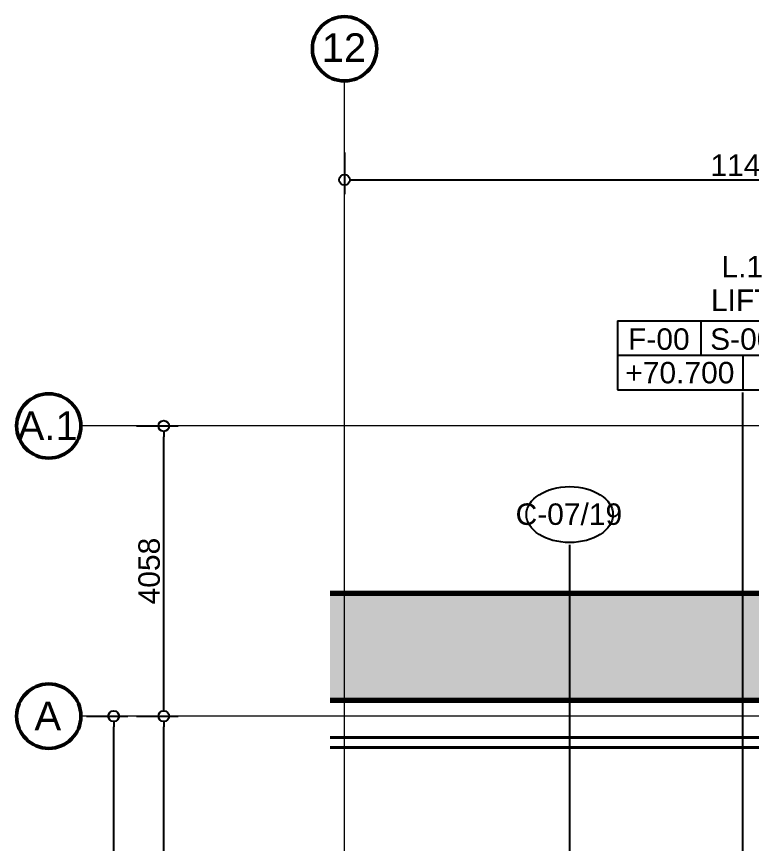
# Model space of a CAD drawing. Header units: millimetres. Extents: x -794868 to -715506, y -16735 to 22434.
# Drawn here: x -794868 to -784577, y 10400 to 21977 of the extents above; entities that cross this region are included whole.
import ezdxf

# ---------------------------------------------------------------- set-up
doc = ezdxf.new("R2010")
doc.units = ezdxf.units.MM
doc.linetypes.add('DPA_Grid _ Level 100', pattern=[10, 5.5, -1.6, 1.3, -1.6])
for name, color, linetype, lineweight in [('A-ANNO-DIMS', 1, 'Continuous', 9), ('A-ANNO-NOTE', 3, 'Continuous', 25), ('A-FLOR-E', 2, 'Continuous', 35), ('A-ROOM-IDEN', 3, 'Continuous', 25), ('A-ROOM-LINE', 3, 'Continuous', 25), ('A-WALL', 5, 'Continuous', 35), ('A-WALL-PATT', 1, 'Continuous', 35), ('S-GRID', 251, 'Continuous', 9), ('S-GRID-IDEN', 3, 'Continuous', 50), ('WALL-E', 2, 'Continuous', 35)]:
    doc.layers.add(name, color=color, linetype=linetype, lineweight=lineweight)
doc.styles.add('Arial', font='arial.ttf', dxfattribs={"height": 400})
doc.styles.add('Arial_2', font='arial.ttf', dxfattribs={"height": 300})
doc.dimstyles.new('DPA-DIM-3_0_C-C', dxfattribs={"dimscale": 304.8, "dimtxt": 306.07782, "dimasz": 0.492126, "dimexe": 0.656168, "dimexo": 0.0625, "dimgap": 0.164042, "dimtad": 1, "dimdec": 0, "dimzin": 0, "dimdsep": 46, "dimtxsty": 'Arial_2', "dimblk1": 'DOTBLANK', "dimblk2": 'DOTBLANK', "dimsah": 1, "dimcen": 0.09, "dimdle": 0.656168, "dimadec": 8, "dimazin": 0, "dimtfac": 1, "dimtdec": 4, "dimtix": 1, "dimtmove": 0, "dimatfit": 3, "dimfxl": 1.312336, "dimfxlon": 1, "dimtvp": 1, "dimtolj": 1, "dimtzin": 0, "dimarcsym": 2})

# ---------------------------------------------------------------- blocks, each defined once
blk = doc.blocks.new('DPA_Room Tag Box - Standard-4486259-4262-01 ENLARGED UPPER PLATFORM LEVEL - REFLECTED CEILING PLAN - SHEET 3')
at = {"layer": 'A-ROOM-LINE'}
for p, q in [((-17.5, -2.94), (-17.5, -12.6)), ((-17.5, -2.94), (17.5, -2.94)), ((-5.83, -2.94), (-5.83, -7.77)), ((5.83, -2.94), (5.83, -7.77)), ((17.5, -2.94), (17.5, -12.6)), ((-17.5, -7.77), (17.5, -7.77)), ((0, -7.77), (0, -12.6)), ((-17.5, -12.6), (17.5, -12.6))]:
    blk.add_line(p, q, dxfattribs=at)
blk = doc.blocks.new('Ceiling Tags - Ceiling Tags-9510765-4262-01 ENLARGED UPPER PLATFORM LEVEL - REFLECTED CEILING PLAN - SHEET 3')
at = {"layer": 'A-ANNO-NOTE'}
blk.add_ellipse((0, 0), major_axis=(6.05, 0), ratio=0.646436, dxfattribs=at)
blk = doc.blocks.new('Grid - 100 Scale-2291345-4262-01 ENLARGED UPPER PLATFORM LEVEL - REFLECTED CEILING PLAN - SHEET 3')
at = {"layer": 'S-GRID-IDEN'}
blk.add_circle((0, 0), 4.5, dxfattribs=at)
blk = doc.blocks.new('_DotBlank')
at = {"color": 0, "linetype": 'ByBlock', "lineweight": -2}
blk.add_line((-0.5, 0), (-1, 0), dxfattribs=at)
blk.add_circle((0, 0), 0.5, dxfattribs=at)
blk = doc.blocks.new('*D1979')
at = {"layer": 'A-ANNO-DIMS', "color": 0, "lineweight": -2, "transparency": 16777216}
for p, q in [((-45600, 16496), (-45600, 15915)), ((-34200, 16496), (-34200, 15915)), ((-45450, 16115), (-34350, 16115))]:
    blk.add_line(p, q, dxfattribs=at)
at = {"layer": 'Defpoints', "color": 0, "transparency": 16777216}
for p in [(-45600, 16515), (-34200, 16515), (-34200, 16115)]:
    blk.add_point(p, dxfattribs=at)
at = {"layer": 'A-ANNO-DIMS', "color": 0, "lineweight": -2, "transparency": 16777216, "xscale": 150, "yscale": 150, "zscale": 150, "rotation": 180}
blk.add_blockref('_DotBlank', (-45600, 16115), dxfattribs=at)
at = {"layer": 'A-ANNO-DIMS', "color": 0, "lineweight": -2, "transparency": 16777216, "xscale": 150, "yscale": 150, "zscale": 150}
blk.add_blockref('_DotBlank', (-34200, 16115), dxfattribs=at)
at = {"layer": 'A-ANNO-DIMS', "color": 0, "transparency": 16777216, "insert": (-39900, 16318), "char_height": 300, "width": 1384.41, "attachment_point": 5, "style": 'Arial_2'}
blk.add_mtext('\\A1;11400', dxfattribs=at)
blk = doc.blocks.new('*D1985')
at = {"layer": 'A-ANNO-DIMS', "color": 0, "lineweight": -2, "transparency": 16777216}
for p, q in [((-49209, 8615), (-48628, 8615)), ((-48828, -7750), (-48828, 8465)), ((-49209, -7900), (-48628, -7900))]:
    blk.add_line(p, q, dxfattribs=at)
at = {"layer": 'Defpoints', "color": 0, "transparency": 16777216}
for p in [(-49228, 8615), (-48828, 8615), (-49228, -7900)]:
    blk.add_point(p, dxfattribs=at)
at = {"layer": 'A-ANNO-DIMS', "color": 0, "lineweight": -2, "transparency": 16777216, "xscale": 150, "yscale": 150, "zscale": 150}
for p, rotation in [((-48828, 8615), 90), ((-48828, -7900), 270)]:
    blk.add_blockref('_DotBlank', p, dxfattribs=dict(at, rotation=rotation))
at = {"layer": 'A-ANNO-DIMS', "color": 0, "transparency": 16777216, "insert": (-49031, 357), "char_height": 300, "width": 1384.41, "attachment_point": 5, "rotation": 90, "style": 'Arial_2'}
blk.add_mtext('\\A1;16515', dxfattribs=at)
blk = doc.blocks.new('*D1988')
at = {"layer": 'A-ANNO-DIMS', "color": 0, "lineweight": -2, "transparency": 16777216}
for p, q in [((-48509, 8615), (-47928, 8615)), ((-48128, 150), (-48128, 8465)), ((-48509, 0), (-47928, 0))]:
    blk.add_line(p, q, dxfattribs=at)
at = {"layer": 'Defpoints', "color": 0, "transparency": 16777216}
for p in [(-48528, 8615), (-48128, 8615), (-48528, 0)]:
    blk.add_point(p, dxfattribs=at)
at = {"layer": 'A-ANNO-DIMS', "color": 0, "lineweight": -2, "transparency": 16777216, "xscale": 150, "yscale": 150, "zscale": 150}
for p, rotation in [((-48128, 8615), 90), ((-48128, 0), 270)]:
    blk.add_blockref('_DotBlank', p, dxfattribs=dict(at, rotation=rotation))
at = {"layer": 'A-ANNO-DIMS', "color": 0, "transparency": 16777216, "insert": (-48331, 4307), "char_height": 300, "width": 1107.53, "attachment_point": 5, "rotation": 90, "style": 'Arial_2'}
blk.add_mtext('\\A1;8615', dxfattribs=at)
blk = doc.blocks.new('*D1989')
at = {"layer": 'A-ANNO-DIMS', "color": 0, "lineweight": -2, "transparency": 16777216}
for p, q in [((-48509, 12673), (-47928, 12673)), ((-48128, 8765), (-48128, 12523)), ((-48509, 8615), (-47928, 8615))]:
    blk.add_line(p, q, dxfattribs=at)
at = {"layer": 'Defpoints', "color": 0, "transparency": 16777216}
for p in [(-48528, 12673), (-48128, 12673), (-48528, 8615)]:
    blk.add_point(p, dxfattribs=at)
at = {"layer": 'A-ANNO-DIMS', "color": 0, "lineweight": -2, "transparency": 16777216, "xscale": 150, "yscale": 150, "zscale": 150}
for p, rotation in [((-48128, 12673), 90), ((-48128, 8615), 270)]:
    blk.add_blockref('_DotBlank', p, dxfattribs=dict(at, rotation=rotation))
at = {"layer": 'A-ANNO-DIMS', "color": 0, "transparency": 16777216, "insert": (-48331, 10644), "char_height": 300, "width": 1107.53, "attachment_point": 5, "rotation": 90, "style": 'Arial_2'}
blk.add_mtext('\\A1;4058', dxfattribs=at)
blk = doc.blocks.new('*U1978')
at = {"layer": 'S-GRID', "linetype": 'DPA_Grid _ Level 100'}
for p, q in [((-45600, -19375), (-45600, 17498.2)), ((23665.1, 12673), (-49286.1, 12673)), ((23665.1, 8615), (-49286.1, 8615))]:
    blk.add_line(p, q, dxfattribs=at)
at = {"layer": 'S-GRID-IDEN', "xscale": 99.99999999999993, "yscale": 99.99999999999993, "zscale": 99.99999999999993}
blk.add_blockref('Grid - 100 Scale-2291345-4262-01 ENLARGED UPPER PLATFORM LEVEL - REFLECTED CEILING PLAN - SHEET 3', (-45600, 17948.2), dxfattribs=at)
at = {"layer": 'S-GRID-IDEN', "xscale": 99.99999999999993, "yscale": 99.99999999999993, "zscale": 99.99999999999993, "rotation": 89.9999999999998}
for p in [(-49736.1, 12673), (-49736.1, 8615)]:
    blk.add_blockref('Grid - 100 Scale-2291345-4262-01 ENLARGED UPPER PLATFORM LEVEL - REFLECTED CEILING PLAN - SHEET 3', p, dxfattribs=at)
at = {"layer": 'S-GRID-IDEN', "lineweight": 9, "char_height": 400, "attachment_point": 1, "style": 'Arial'}
for s, insert, width in [('12', (-45918.8, 18164), 753.586), ('A.1', (-50170.3, 12876.9), 1026.16), ('A', (-49935.8, 8818.9), 456.962)]:
    blk.add_mtext(s, dxfattribs=dict(at, insert=insert, width=width))
at = {"layer": 'A-ANNO-DIMS'}
dim = blk.add_linear_dim(base=(-34200, 16115), p1=(-45600, 16515), p2=(-34200, 16515), dimstyle='DPA-DIM-3_0_C-C', override={"dimpost": '<>', "dimfxl": 11400}, dxfattribs=at)
dim.commit()
dim.dimension.update_dxf_attribs({"geometry": '*D1979', "text_midpoint": (-39900, 16318.2)})
for base, p1, p2, override, picture, middle in [((-48128.1, 12673), (-48528.1, 8615), (-48528.1, 12673), {"dimpost": '<>', "dimfxl": 4057.997178}, '*D1989', (-48331.3, 10644)), ((-48828.1, 8615), (-49228.1, -7900), (-49228.1, 8615), {"dimpost": '<>', "dimfxl": 16515.002991}, '*D1985', (-49031.3, 357.5)), ((-48128.1, 8615), (-48528.1, 0), (-48528.1, 8615), {"dimpost": '<>', "dimfxl": 8614.999996}, '*D1988', (-48331.3, 4307.5))]:
    dim = blk.add_linear_dim(base=base, p1=p1, p2=p2, angle=90, dimstyle='DPA-DIM-3_0_C-C', override=override, dxfattribs=at)
    dim.commit()
    dim.dimension.update_dxf_attribs({"geometry": picture, "text_midpoint": middle})

msp = doc.modelspace()

# ---------------------------------------------------------------- hatches: boundary and pattern name
at = {"layer": 'A-WALL-PATT', "lineweight": 9}
h = msp.add_hatch(dxfattribs=at)
h.set_pattern_fill('FP_1', color=256, style=0, pattern_type=2)
h.set_pattern_definition([(50, (0, 0), (728.7365, -63.7558), [76.2, -838.2]), (355, (0, 0), (-140.9716, 764.2276), [60.96, -670.56]), (100.451, (60.7, -5.3), (587.77, 700.46675), [64.76, -712.36]), (46.184, (0, 203.2), (1084.3162, -168.171), [114.3, -1257.3]), (96.636, (90.4, 189.2), (949.6099, 989.7098), [97.14, -1068.54]), (351.184, (0, 203.2), (949.6206, 989.7012), [91.44, -1005.84]), (21, (101.6, 152.4), (606.45787, -409.06057), [76.2, -838.2]), (326, (101.6, 152.4), (247.20834, 736.7529), [60.96, -670.56]), (71.451, (152.14, 118.3), (853.66825, 327.6855), [64.76, -712.36]), (37.5, (0, 0), (12.35469, 338.22012), [33.528, -628.904, 33.528, -647.192, -673.1]), (37.5, (0, 0), (12.35469, 338.22012), [-1343.152, 33.528, -639.572]), (7.5, (0, 0), (267.27887, 400.72213), [33.528, -354.584, 33.528, -613.664, -256.54]), (7.5, (0, 0), (267.27887, 400.72213), [-1035.304, 33.528, -223.012]), (327.5, (-226.57, 0), (542.36333, -22.91534), [33.528, -220.472, 33.528, -758.952, -1051.56]), (327.5, (-226.57, 0), (542.36333, -22.91534), [-1046.48, 33.528, -1018.032]), (317.5, (-328.17, 0), (592.51696, 101.7071), [33.528, -296.672, 33.528, -492.76, -746.76]), (317.5, (-328.17, 0), (592.51696, 101.7071), [-856.488, 33.528, -713.232])])
h.paths.add_polyline_path([(-745022, 12414), (-745022, 13914), (-790484, 13914), (-790484, 12414), (-747043, 12414)])

# ---------------------------------------------------------------- linework, layer by layer
at = {"layer": 'A-ANNO-NOTE'}
msp.add_line((-787129, 7597), (-787129, 14591), dxfattribs=at)
at = {"layer": 'A-FLOR-E'}
for p, q in [((-790484, 12414), (-766357, 12414)), ((-766357, 12414), (-790484, 12414)), ((-766357, 11894), (-790484, 11894)), ((-790484, 11894), (-783282, 11894))]:
    msp.add_line(p, q, dxfattribs=at)
at = {"layer": 'A-ROOM-IDEN'}
msp.add_line((-784714, 8222), (-784714, 16718), dxfattribs=at)
at = {"layer": 'A-WALL', "color": 7, "lineweight": 70}
for p, q in [((-790484, 13914), (-745022, 13914)), ((-756492, 12414), (-790484, 12414))]:
    msp.add_line(p, q, dxfattribs=at)
at = {"layer": 'WALL-E'}
for p, q in [((-790484, 13914), (-743521, 13914)), ((-743521, 13914), (-790484, 13914)), ((-790484, 12414), (-745022, 12414)), ((-745022, 12414), (-790484, 12414)), ((-790484, 11894), (-783282, 11894)), ((-756492, 11894), (-790484, 11894)), ((-790484, 11754), (-756492, 11754)), ((-783282, 11754), (-790484, 11754))]:
    msp.add_line(p, q, dxfattribs=at)

# ---------------------------------------------------------------- block references
msp.add_blockref('*U1978', (-744682, 3579))
at = {"layer": 'A-ANNO-NOTE', "xscale": 100, "yscale": 100, "zscale": 100}
msp.add_blockref('Ceiling Tags - Ceiling Tags-9510765-4262-01 ENLARGED UPPER PLATFORM LEVEL - REFLECTED CEILING PLAN - SHEET 3', (-787133, 15013), dxfattribs=at)
at = {"layer": 'A-ROOM-IDEN', "xscale": 99.99999999999993, "yscale": 99.99999999999993, "zscale": 99.99999999999993}
msp.add_blockref('DPA_Room Tag Box - Standard-4486259-4262-01 ENLARGED UPPER PLATFORM LEVEL - REFLECTED CEILING PLAN - SHEET 3', (-784714, 18018), dxfattribs=at)

# ---------------------------------------------------------------- texts
at = {"layer": 'A-ANNO-NOTE', "lineweight": 9, "insert": (-787890, 15169), "char_height": 300, "width": 1835.86, "attachment_point": 1, "style": 'Arial_2'}
msp.add_mtext('C-07/19', dxfattribs=at)
at = {"layer": 'A-ROOM-IDEN', "lineweight": 9, "char_height": 300, "attachment_point": 1, "style": 'Arial_2'}
for s, insert, width in [('L.1', (-785011, 18630), 721.52), ('LIFT', (-785158, 18161), 1066.24), ('F-00', (-786317, 17617), 1058.23), ('S-00', (-785169, 17617), 1090.29), ('+70.700', (-786356, 17148), 1883.97)]:
    msp.add_mtext(s, dxfattribs=dict(at, insert=insert, width=width))

doc.saveas('drawing.dxf')
